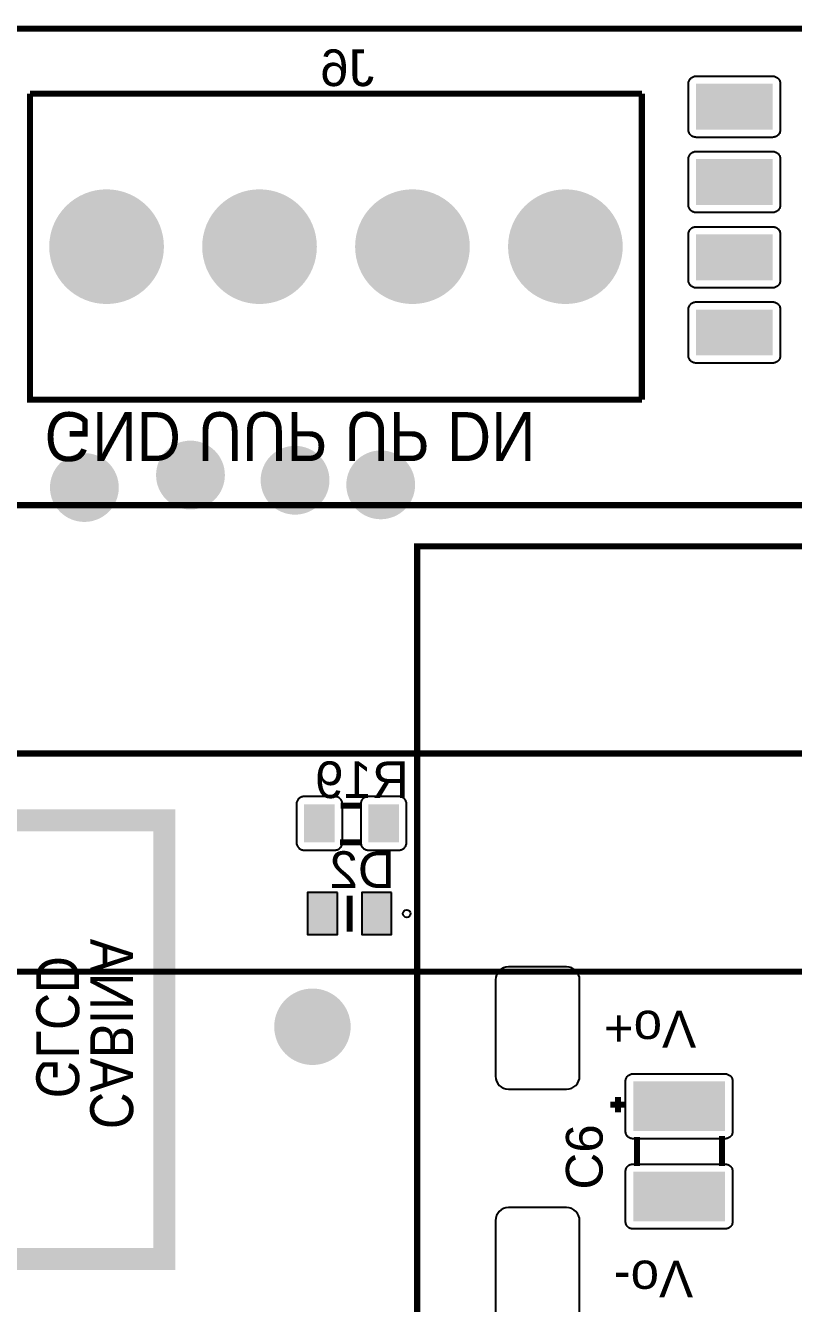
# Model space of a CAD drawing. Header units: inches. Extents: x -2.67 to 2.67, y -1.82 to 1.83.
# Drawn here: x -1.689 to -0.685, y 0.003 to 1.674 of the extents above; entities that cross this region are included whole.
import ezdxf

# ---------------------------------------------------------------- set-up
doc = ezdxf.new("R2010")
doc.units = ezdxf.units.IN
doc.layers.get('0').update_dxf_attribs({"linetype": 'CONTINUOUS'})

# ---------------------------------------------------------------- blocks, each defined once
blk = doc.blocks.new('RPAD')
blk.add_trace([(-0.5, -0.5), (-0.5, 0.5), (0.5, -0.5), (0.5, 0.5)])
blk = doc.blocks.new('EPAD')
at = {"const_width": 0.5}
blk.add_lwpolyline([(-0.25, 0, 1), (0.25, 0, 1)], format="xyb", close=True, dxfattribs=at)

msp = doc.modelspace()

# ---------------------------------------------------------------- linework, layer by layer
for points, const_width in [([(-2.669461, -1.806504), (2.669461, -1.806504), (2.669461, 1.669874), (-2.669461, 1.669874), (-2.669461, -1.806504)], 0.008), ([(-2.669461, -1.806504), (2.669461, -1.806504), (2.669461, 1.669874), (-2.669461, 1.669874), (-2.669461, -1.806504)], 0.008), ([(-2.669461, -1.806504), (2.669461, -1.806504), (2.669461, 1.669874), (-2.669461, 1.669874), (-2.669461, -1.806504)], 0.008), ([(-1.6835, 1.584685), (-1.6835, 1.184685), (-0.8835, 1.184685)], 0.008), ([(-0.8835, 1.584685), (-1.6835, 1.584685)], 0.008), ([(-1.6835, 1.584685), (-1.6835, 1.184685), (-0.8835, 1.184685)], 0.008), ([(-0.8835, 1.584685), (-1.6835, 1.584685)], 0.008), ([(-1.6835, 1.584685), (-1.6835, 1.184685), (-0.8835, 1.184685)], 0.008), ([(-0.8835, 1.584685), (-1.6835, 1.584685)], 0.008), ([(-0.8835, 1.584685), (-0.8835, 1.184685)], 0.008), ([(-0.8835, 1.584685), (-0.8835, 1.184685)], 0.008), ([(-0.8835, 1.584685), (-0.8835, 1.184685)], 0.008), ([(1.345965, 1.046638), (-2.315453, 1.046638)], 0.008), ([(1.345965, 1.046638), (-2.315453, 1.046638)], 0.008), ([(1.345965, 1.046638), (-2.315453, 1.046638)], 0.008), ([(-1.177335, -0.078157), (0.885657, -0.078157), (0.885657, 0.992709), (-1.177335, 0.992709), (-1.177335, -0.078157)], 0.008), ([(-1.177335, -0.078157), (0.885657, -0.078157), (0.885657, 0.992709), (-1.177335, 0.992709), (-1.177335, -0.078157)], 0.008), ([(-1.177335, -0.078157), (0.885657, -0.078157), (0.885657, 0.992709), (-1.177335, 0.992709), (-1.177335, -0.078157)], 0.008), ([(-2.197343, 0.721835), (1.227854, 0.721835)], 0.008), ([(-2.197343, 0.721835), (1.227854, 0.721835)], 0.008), ([(-2.197343, 0.721835), (1.227854, 0.721835)], 0.008), ([(-1.25017, 0.653504), (-1.27717, 0.653504)], 0.008), ([(-1.25017, 0.653504), (-1.27717, 0.653504)], 0.008), ([(-1.25017, 0.653504), (-1.27717, 0.653504)], 0.008), ([(-1.767886, 0.06063), (-1.508043, 0.06063), (-1.508043, 0.634441), (-1.767886, 0.634441), (-1.767886, 0.06063)], 0.029), ([(-1.767886, 0.06063), (-1.508043, 0.06063), (-1.508043, 0.634441), (-1.767886, 0.634441), (-1.767886, 0.06063)], 0.029), ([(-1.767886, 0.06063), (-1.508043, 0.06063), (-1.508043, 0.634441), (-1.767886, 0.634441), (-1.767886, 0.06063)], 0.029), ([(-1.25017, 0.605504), (-1.27817, 0.605504)], 0.008), ([(-1.25017, 0.605504), (-1.27817, 0.605504)], 0.008), ([(-1.25017, 0.605504), (-1.27817, 0.605504)], 0.008), ([(-1.2658, 0.536016), (-1.2658, 0.488772)], 0.007874), ([(-1.2658, 0.536016), (-1.2658, 0.488772)], 0.007874), ([(-1.2658, 0.536016), (-1.2658, 0.488772)], 0.007874), ([(0.912894, 0.397031), (0.91211, 0.405081), (0.909856, 0.412526), (0.901513, 0.425021), (0.889018, 0.433364), (0.881574, 0.435618), (0.873524, 0.436402), (-1.843012, 0.436402)], 0.008), ([(0.912894, 0.397031), (0.91211, 0.405081), (0.909856, 0.412526), (0.901513, 0.425021), (0.889018, 0.433364), (0.881574, 0.435618), (0.873524, 0.436402), (-1.843012, 0.436402)], 0.008), ([(0.912894, 0.397031), (0.91211, 0.405081), (0.909856, 0.412526), (0.901513, 0.425021), (0.889018, 0.433364), (0.881574, 0.435618), (0.873524, 0.436402), (-1.843012, 0.436402)], 0.008), ([(-0.914815, 0.252425), (-0.914815, 0.272425)], 0.008), ([(-0.914815, 0.252425), (-0.914815, 0.272425)], 0.008), ([(-0.914815, 0.252425), (-0.914815, 0.272425)], 0.008), ([(-0.904815, 0.262425), (-0.924815, 0.262425)], 0.008), ([(-0.904815, 0.262425), (-0.924815, 0.262425)], 0.008), ([(-0.904815, 0.262425), (-0.924815, 0.262425)], 0.008), ([(-0.889815, 0.182425), (-0.889815, 0.220425)], 0.008), ([(-0.889815, 0.182425), (-0.889815, 0.220425)], 0.008), ([(-0.889815, 0.182425), (-0.889815, 0.220425)], 0.008), ([(-0.778815, 0.182425), (-0.778815, 0.221425)], 0.008), ([(-0.778815, 0.182425), (-0.778815, 0.221425)], 0.008), ([(-0.778815, 0.182425), (-0.778815, 0.221425)], 0.008)]:
    msp.add_lwpolyline(points, dxfattribs=dict(const_width=const_width))
for points in [[(-0.7025, 1.597685), (-0.7025, 1.537685), (-0.702551, 1.536646), (-0.702699, 1.535641), (-0.702941, 1.534674), (-0.703272, 1.53375), (-0.703687, 1.532873), (-0.704181, 1.532049), (-0.704751, 1.531281), (-0.705391, 1.530576), (-0.706097, 1.529935), (-0.706865, 1.529366), (-0.707689, 1.528872), (-0.708565, 1.528457), (-0.709489, 1.528126), (-0.710456, 1.527884), (-0.711461, 1.527735), (-0.7125, 1.527685), (-0.8125, 1.527685), (-0.81354, 1.527735), (-0.814545, 1.527884), (-0.815512, 1.528126), (-0.816436, 1.528457), (-0.817312, 1.528872), (-0.818136, 1.529366), (-0.818904, 1.529935), (-0.81961, 1.530576), (-0.82025, 1.531281), (-0.820819, 1.532049), (-0.821314, 1.532873), (-0.821729, 1.53375), (-0.822059, 1.534674), (-0.822302, 1.535641), (-0.82245, 1.536646), (-0.8225, 1.537685), (-0.8225, 1.597685), (-0.82245, 1.598724), (-0.822302, 1.59973), (-0.822059, 1.600696), (-0.821729, 1.60162), (-0.821314, 1.602497), (-0.820819, 1.603321), (-0.82025, 1.604089), (-0.81961, 1.604794), (-0.818904, 1.605435), (-0.818136, 1.606004), (-0.817312, 1.606498), (-0.816436, 1.606913), (-0.815512, 1.607244), (-0.814545, 1.607486), (-0.81354, 1.607635), (-0.8125, 1.607685), (-0.7125, 1.607685), (-0.711461, 1.607635), (-0.710456, 1.607486), (-0.709489, 1.607244), (-0.708565, 1.606913), (-0.707689, 1.606498), (-0.706865, 1.606004), (-0.706097, 1.605435), (-0.705391, 1.604794), (-0.704751, 1.604089), (-0.704181, 1.603321), (-0.703687, 1.602497), (-0.703272, 1.60162), (-0.702941, 1.600696), (-0.702699, 1.59973), (-0.702551, 1.598724), (-0.7025, 1.597685)], [(-0.7025, 1.49926), (-0.7025, 1.43926), (-0.702551, 1.43822), (-0.702699, 1.437215), (-0.702941, 1.436248), (-0.703272, 1.435324), (-0.703687, 1.434448), (-0.704181, 1.433624), (-0.704751, 1.432856), (-0.705391, 1.43215), (-0.706097, 1.43151), (-0.706865, 1.430941), (-0.707689, 1.430446), (-0.708565, 1.430031), (-0.709489, 1.429701), (-0.710456, 1.429459), (-0.711461, 1.42931), (-0.7125, 1.42926), (-0.8125, 1.42926), (-0.81354, 1.42931), (-0.814545, 1.429459), (-0.815512, 1.429701), (-0.816436, 1.430031), (-0.817312, 1.430446), (-0.818136, 1.430941), (-0.818904, 1.43151), (-0.81961, 1.43215), (-0.82025, 1.432856), (-0.820819, 1.433624), (-0.821314, 1.434448), (-0.821729, 1.435324), (-0.822059, 1.436248), (-0.822302, 1.437215), (-0.82245, 1.43822), (-0.8225, 1.43926), (-0.8225, 1.49926), (-0.82245, 1.500299), (-0.822302, 1.501304), (-0.822059, 1.502271), (-0.821729, 1.503195), (-0.821314, 1.504072), (-0.820819, 1.504896), (-0.82025, 1.505663), (-0.81961, 1.506369), (-0.818904, 1.507009), (-0.818136, 1.507579), (-0.817312, 1.508073), (-0.816436, 1.508488), (-0.815512, 1.508819), (-0.814545, 1.509061), (-0.81354, 1.509209), (-0.8125, 1.50926), (-0.7125, 1.50926), (-0.711461, 1.509209), (-0.710456, 1.509061), (-0.709489, 1.508819), (-0.708565, 1.508488), (-0.707689, 1.508073), (-0.706865, 1.507579), (-0.706097, 1.507009), (-0.705391, 1.506369), (-0.704751, 1.505663), (-0.704181, 1.504896), (-0.703687, 1.504072), (-0.703272, 1.503195), (-0.702941, 1.502271), (-0.702699, 1.501304), (-0.702551, 1.500299), (-0.7025, 1.49926)], [(-0.7025, 1.400835), (-0.7025, 1.340835), (-0.702551, 1.339795), (-0.702699, 1.33879), (-0.702941, 1.337823), (-0.703272, 1.336899), (-0.703687, 1.336023), (-0.704181, 1.335199), (-0.704751, 1.334431), (-0.705391, 1.333725), (-0.706097, 1.333085), (-0.706865, 1.332516), (-0.707689, 1.332021), (-0.708565, 1.331606), (-0.709489, 1.331276), (-0.710456, 1.331033), (-0.711461, 1.330885), (-0.7125, 1.330835), (-0.8125, 1.330835), (-0.81354, 1.330885), (-0.814545, 1.331033), (-0.815512, 1.331276), (-0.816436, 1.331606), (-0.817312, 1.332021), (-0.818136, 1.332516), (-0.818904, 1.333085), (-0.81961, 1.333725), (-0.82025, 1.334431), (-0.820819, 1.335199), (-0.821314, 1.336023), (-0.821729, 1.336899), (-0.822059, 1.337823), (-0.822302, 1.33879), (-0.82245, 1.339795), (-0.8225, 1.340835), (-0.8225, 1.400835), (-0.82245, 1.401874), (-0.822302, 1.402879), (-0.822059, 1.403846), (-0.821729, 1.40477), (-0.821314, 1.405646), (-0.820819, 1.40647), (-0.82025, 1.407238), (-0.81961, 1.407944), (-0.818904, 1.408584), (-0.818136, 1.409154), (-0.817312, 1.409648), (-0.816436, 1.410063), (-0.815512, 1.410394), (-0.814545, 1.410636), (-0.81354, 1.410784), (-0.8125, 1.410835), (-0.7125, 1.410835), (-0.711461, 1.410784), (-0.710456, 1.410636), (-0.709489, 1.410394), (-0.708565, 1.410063), (-0.707689, 1.409648), (-0.706865, 1.409154), (-0.706097, 1.408584), (-0.705391, 1.407944), (-0.704751, 1.407238), (-0.704181, 1.40647), (-0.703687, 1.405646), (-0.703272, 1.40477), (-0.702941, 1.403846), (-0.702699, 1.402879), (-0.702551, 1.401874), (-0.7025, 1.400835)], [(-0.7025, 1.302409), (-0.7025, 1.242409), (-0.702551, 1.24137), (-0.702699, 1.240365), (-0.702941, 1.239398), (-0.703272, 1.238474), (-0.703687, 1.237598), (-0.704181, 1.236774), (-0.704751, 1.236006), (-0.705391, 1.2353), (-0.706097, 1.23466), (-0.706865, 1.234091), (-0.707689, 1.233596), (-0.708565, 1.233181), (-0.709489, 1.23285), (-0.710456, 1.232608), (-0.711461, 1.23246), (-0.7125, 1.232409), (-0.8125, 1.232409), (-0.81354, 1.23246), (-0.814545, 1.232608), (-0.815512, 1.23285), (-0.816436, 1.233181), (-0.817312, 1.233596), (-0.818136, 1.234091), (-0.818904, 1.23466), (-0.81961, 1.2353), (-0.82025, 1.236006), (-0.820819, 1.236774), (-0.821314, 1.237598), (-0.821729, 1.238474), (-0.822059, 1.239398), (-0.822302, 1.240365), (-0.82245, 1.24137), (-0.8225, 1.242409), (-0.8225, 1.302409), (-0.82245, 1.303449), (-0.822302, 1.304454), (-0.822059, 1.305421), (-0.821729, 1.306345), (-0.821314, 1.307221), (-0.820819, 1.308045), (-0.82025, 1.308813), (-0.81961, 1.309519), (-0.818904, 1.310159), (-0.818136, 1.310728), (-0.817312, 1.311223), (-0.816436, 1.311638), (-0.815512, 1.311969), (-0.814545, 1.312211), (-0.81354, 1.312359), (-0.8125, 1.312409), (-0.7125, 1.312409), (-0.711461, 1.312359), (-0.710456, 1.312211), (-0.709489, 1.311969), (-0.708565, 1.311638), (-0.707689, 1.311223), (-0.706865, 1.310728), (-0.706097, 1.310159), (-0.705391, 1.309519), (-0.704751, 1.308813), (-0.704181, 1.308045), (-0.703687, 1.307221), (-0.703272, 1.306345), (-0.702941, 1.305421), (-0.702699, 1.304454), (-0.702551, 1.303449), (-0.7025, 1.302409)], [(-1.28517, 0.665504), (-1.32517, 0.665504), (-1.326209, 0.665454), (-1.327214, 0.665305), (-1.328181, 0.665063), (-1.329105, 0.664732), (-1.329981, 0.664318), (-1.330806, 0.663823), (-1.331573, 0.663254), (-1.332279, 0.662613), (-1.332919, 0.661907), (-1.333489, 0.66114), (-1.333983, 0.660316), (-1.334398, 0.659439), (-1.334729, 0.658515), (-1.334971, 0.657548), (-1.335119, 0.656543), (-1.33517, 0.655504), (-1.33517, 0.605504), (-1.335119, 0.604465), (-1.334971, 0.603459), (-1.334729, 0.602493), (-1.334398, 0.601569), (-1.333983, 0.600692), (-1.333489, 0.599868), (-1.332919, 0.599101), (-1.332279, 0.598394), (-1.331573, 0.597754), (-1.330806, 0.597185), (-1.329981, 0.59669), (-1.329105, 0.596276), (-1.328181, 0.595945), (-1.327214, 0.595703), (-1.326209, 0.595554), (-1.32517, 0.595504), (-1.28517, 0.595504), (-1.28413, 0.595554), (-1.283125, 0.595703), (-1.282158, 0.595945), (-1.281234, 0.596276), (-1.280358, 0.59669), (-1.279534, 0.597185), (-1.278766, 0.597754), (-1.27806, 0.598394), (-1.27742, 0.599101), (-1.276851, 0.599868), (-1.276356, 0.600692), (-1.275941, 0.601569), (-1.275611, 0.602493), (-1.275369, 0.603459), (-1.27522, 0.604465), (-1.27517, 0.605504), (-1.27517, 0.655504), (-1.27522, 0.656543), (-1.275369, 0.657548), (-1.275611, 0.658515), (-1.275941, 0.659439), (-1.276356, 0.660316), (-1.276851, 0.66114), (-1.27742, 0.661907), (-1.27806, 0.662613), (-1.278766, 0.663254), (-1.279534, 0.663823), (-1.280358, 0.664318), (-1.281234, 0.664732), (-1.282158, 0.665063), (-1.283125, 0.665305), (-1.28413, 0.665454), (-1.28517, 0.665504)], [(-1.20117, 0.665504), (-1.24117, 0.665504), (-1.242209, 0.665454), (-1.243214, 0.665305), (-1.244181, 0.665063), (-1.245105, 0.664732), (-1.245981, 0.664318), (-1.246806, 0.663823), (-1.247573, 0.663254), (-1.248279, 0.662613), (-1.248919, 0.661907), (-1.249489, 0.66114), (-1.249983, 0.660316), (-1.250398, 0.659439), (-1.250729, 0.658515), (-1.250971, 0.657548), (-1.251119, 0.656543), (-1.25117, 0.655504), (-1.25117, 0.605504), (-1.251119, 0.604465), (-1.250971, 0.603459), (-1.250729, 0.602493), (-1.250398, 0.601569), (-1.249983, 0.600692), (-1.249489, 0.599868), (-1.248919, 0.599101), (-1.248279, 0.598394), (-1.247573, 0.597754), (-1.246806, 0.597185), (-1.245981, 0.59669), (-1.245105, 0.596276), (-1.244181, 0.595945), (-1.243214, 0.595703), (-1.242209, 0.595554), (-1.24117, 0.595504), (-1.20117, 0.595504), (-1.20013, 0.595554), (-1.199125, 0.595703), (-1.198158, 0.595945), (-1.197234, 0.596276), (-1.196358, 0.59669), (-1.195534, 0.597185), (-1.194766, 0.597754), (-1.19406, 0.598394), (-1.19342, 0.599101), (-1.192851, 0.599868), (-1.192356, 0.600692), (-1.191941, 0.601569), (-1.191611, 0.602493), (-1.191369, 0.603459), (-1.19122, 0.604465), (-1.19117, 0.605504), (-1.19117, 0.655504), (-1.19122, 0.656543), (-1.191369, 0.657548), (-1.191611, 0.658515), (-1.191941, 0.659439), (-1.192356, 0.660316), (-1.192851, 0.66114), (-1.19342, 0.661907), (-1.19406, 0.662613), (-1.194766, 0.663254), (-1.195534, 0.663823), (-1.196358, 0.664318), (-1.197234, 0.664732), (-1.198158, 0.665063), (-1.199125, 0.665305), (-1.20013, 0.665454), (-1.20117, 0.665504)], [(-1.281733, 0.539894), (-1.320733, 0.539894), (-1.320733, 0.484894), (-1.281733, 0.484894), (-1.281733, 0.539894)], [(-1.210867, 0.539894), (-1.249867, 0.539894), (-1.249867, 0.484894), (-1.210867, 0.484894), (-1.210867, 0.539894)], [(-1.057854, 0.282787), (-0.981854, 0.282787), (-0.978378, 0.283126), (-0.975164, 0.284099), (-0.972273, 0.285645), (-0.969769, 0.287702), (-0.967712, 0.290206), (-0.966166, 0.293097), (-0.965193, 0.296311), (-0.964854, 0.299787), (-0.964854, 0.425787), (-0.965193, 0.429263), (-0.966166, 0.432478), (-0.967712, 0.435369), (-0.969769, 0.437873), (-0.972273, 0.43993), (-0.975164, 0.441476), (-0.978378, 0.442449), (-0.981854, 0.442787), (-1.057854, 0.442787), (-1.06133, 0.442449), (-1.064544, 0.441476), (-1.067435, 0.43993), (-1.06994, 0.437873), (-1.071997, 0.435369), (-1.073543, 0.432478), (-1.074516, 0.429263), (-1.074854, 0.425787), (-1.074854, 0.299787), (-1.074516, 0.296311), (-1.073543, 0.293097), (-1.071997, 0.290206), (-1.06994, 0.287702), (-1.067435, 0.285645), (-1.064544, 0.284099), (-1.06133, 0.283126), (-1.057854, 0.282787)], [(-0.904815, 0.227925), (-0.904815, 0.292925), (-0.904765, 0.293965), (-0.904616, 0.29497), (-0.904374, 0.295937), (-0.904043, 0.296861), (-0.903629, 0.297737), (-0.903134, 0.298561), (-0.902565, 0.299329), (-0.901924, 0.300035), (-0.901218, 0.300675), (-0.900451, 0.301244), (-0.899627, 0.301739), (-0.89875, 0.302154), (-0.897826, 0.302484), (-0.896859, 0.302726), (-0.895854, 0.302875), (-0.894815, 0.302925), (-0.774815, 0.302925), (-0.773776, 0.302875), (-0.77277, 0.302726), (-0.771804, 0.302484), (-0.77088, 0.302154), (-0.770003, 0.301739), (-0.769179, 0.301244), (-0.768412, 0.300675), (-0.767706, 0.300035), (-0.767065, 0.299329), (-0.766496, 0.298561), (-0.766001, 0.297737), (-0.765587, 0.296861), (-0.765256, 0.295937), (-0.765014, 0.29497), (-0.764865, 0.293965), (-0.764815, 0.292925), (-0.764815, 0.227925), (-0.764865, 0.226886), (-0.765014, 0.225881), (-0.765256, 0.224914), (-0.765587, 0.22399), (-0.766001, 0.223113), (-0.766496, 0.222289), (-0.767065, 0.221522), (-0.767706, 0.220816), (-0.768412, 0.220176), (-0.769179, 0.219606), (-0.770003, 0.219112), (-0.77088, 0.218697), (-0.771804, 0.218366), (-0.77277, 0.218124), (-0.773776, 0.217976), (-0.774815, 0.217925), (-0.894815, 0.217925), (-0.895854, 0.217976), (-0.896859, 0.218124), (-0.897826, 0.218366), (-0.89875, 0.218697), (-0.899627, 0.219112), (-0.900451, 0.219606), (-0.901218, 0.220176), (-0.901924, 0.220816), (-0.902565, 0.221522), (-0.903134, 0.222289), (-0.903629, 0.223113), (-0.904043, 0.22399), (-0.904374, 0.224914), (-0.904616, 0.225881), (-0.904765, 0.226886), (-0.904815, 0.227925)], [(-0.904815, 0.109925), (-0.904815, 0.174925), (-0.904765, 0.175965), (-0.904616, 0.17697), (-0.904374, 0.177937), (-0.904043, 0.178861), (-0.903629, 0.179737), (-0.903134, 0.180561), (-0.902565, 0.181329), (-0.901924, 0.182035), (-0.901218, 0.182675), (-0.900451, 0.183244), (-0.899627, 0.183739), (-0.89875, 0.184154), (-0.897826, 0.184484), (-0.896859, 0.184726), (-0.895854, 0.184875), (-0.894815, 0.184925), (-0.774815, 0.184925), (-0.773776, 0.184875), (-0.77277, 0.184726), (-0.771804, 0.184484), (-0.77088, 0.184154), (-0.770003, 0.183739), (-0.769179, 0.183244), (-0.768412, 0.182675), (-0.767706, 0.182035), (-0.767065, 0.181329), (-0.766496, 0.180561), (-0.766001, 0.179737), (-0.765587, 0.178861), (-0.765256, 0.177937), (-0.765014, 0.17697), (-0.764865, 0.175965), (-0.764815, 0.174925), (-0.764815, 0.109925), (-0.764865, 0.108886), (-0.765014, 0.107881), (-0.765256, 0.106914), (-0.765587, 0.10599), (-0.766001, 0.105113), (-0.766496, 0.104289), (-0.767065, 0.103522), (-0.767706, 0.102816), (-0.768412, 0.102176), (-0.769179, 0.101606), (-0.770003, 0.101112), (-0.77088, 0.100697), (-0.771804, 0.100366), (-0.77277, 0.100124), (-0.773776, 0.099976), (-0.774815, 0.099925), (-0.894815, 0.099925), (-0.895854, 0.099976), (-0.896859, 0.100124), (-0.897826, 0.100366), (-0.89875, 0.100697), (-0.899627, 0.101112), (-0.900451, 0.101606), (-0.901218, 0.102176), (-0.901924, 0.102816), (-0.902565, 0.103522), (-0.903134, 0.104289), (-0.903629, 0.105113), (-0.904043, 0.10599), (-0.904374, 0.106914), (-0.904616, 0.107881), (-0.904765, 0.108886), (-0.904815, 0.109925)]]:
    msp.add_lwpolyline(points, close=True)
msp.add_lwpolyline([(-0.964854, -0.015173), (-0.964854, 0.110827), (-0.965193, 0.114303), (-0.966166, 0.117517), (-0.967712, 0.120408), (-0.969769, 0.122913), (-0.972273, 0.124969), (-0.975164, 0.126515), (-0.978378, 0.127489), (-0.981854, 0.127827), (-1.057854, 0.127827), (-1.06133, 0.127489), (-1.064544, 0.126515), (-1.067435, 0.124969), (-1.06994, 0.122913), (-1.071997, 0.120408), (-1.073543, 0.117517), (-1.074516, 0.114303), (-1.074854, 0.110827), (-1.074854, -0.015173)])
msp.add_circle((-1.190996, 0.512394), 0.004921)
msp.add_circle((-1.190996, 0.512394), 0.004921)
msp.add_circle((-1.190996, 0.512394), 0.004921)

# ---------------------------------------------------------------- block references
for p, xscale, yscale, rotation in [((-0.7625, 1.567685), 0.06, 0.1, -90), ((-0.7625, 1.46926), 0.06, 0.1, -90), ((-0.7625, 1.370835), 0.06, 0.1, -90), ((-0.7625, 1.272409), 0.06, 0.1, -90), ((-0.834815, 0.260425), 0.065, 0.12, 90), ((-0.834815, 0.142425), 0.065, 0.12, 90)]:
    msp.add_blockref('RPAD', p, dxfattribs=dict(xscale=xscale, yscale=yscale, rotation=rotation))
for name, p, xscale, yscale in [('EPAD', (-1.5835, 1.384685), 0.15, 0.15), ('EPAD', (-1.3835, 1.384685), 0.15, 0.15), ('EPAD', (-1.1835, 1.384685), 0.15, 0.15), ('EPAD', (-0.9835, 1.384685), 0.15, 0.15), ('EPAD', (-1.473778, 1.085962), 0.09, 0.09), ('EPAD', (-1.337019, 1.079203), 0.09, 0.09), ('EPAD', (-1.6125, 1.069685), 0.09, 0.09), ('EPAD', (-1.224991, 1.073176), 0.09, 0.09), ('RPAD', (-1.30517, 0.630504), 0.04, 0.05), ('RPAD', (-1.22117, 0.630504), 0.04, 0.05), ('RPAD', (-1.301233, 0.512394), 0.039, 0.055), ('RPAD', (-1.230367, 0.512394), 0.039, 0.055), ('EPAD', (-1.314277, 0.364434), 0.1, 0.1)]:
    msp.add_blockref(name, p, dxfattribs=dict(xscale=xscale, yscale=yscale))

# ---------------------------------------------------------------- texts
at = {"text_generation_flag": 2, "width": 1.041667}
for s, p in [('J6', (-1.2335, 1.594685)), ('J6', (-1.2335, 1.594685)), ('J6', (-1.2335, 1.594685)), ('R19', (-1.18817, 0.663504)), ('R19', (-1.18817, 0.663504)), ('R19', (-1.18817, 0.663504)), ('D2', (-1.206449, 0.545953)), ('D2', (-1.206449, 0.545953)), ('D2', (-1.206449, 0.545953))]:
    msp.add_text(s, height=0.048, dxfattribs=at).set_placement(p)
at = {"text_generation_flag": 2}
for s, height, rotation, width, p in [('GND UUP UP DN', 0.064, 180, 0.9375, (-1.664571, 1.168276)), ('GND UUP UP DN', 0.064, 180, 0.9375, (-1.664571, 1.168276)), ('GND UUP UP DN', 0.064, 180, 0.9375, (-1.664571, 1.168276)), ('CABINA', 0.056, -90, 0.892857, (-1.604837, 0.230568)), ('CABINA', 0.056, -90, 0.892857, (-1.604837, 0.230568)), ('CABINA', 0.056, -90, 0.892857, (-1.604837, 0.230568)), ('GLCD', 0.056, -90, 0.892857, (-1.675374, 0.270913)), ('GLCD', 0.056, -90, 0.892857, (-1.675374, 0.270913)), ('GLCD', 0.056, -90, 0.892857, (-1.675374, 0.270913))]:
    msp.add_text(s, height=height, rotation=rotation, dxfattribs=dict(at, width=width)).set_placement(p)
at = {"width": 1.041667}
for s, rotation, p in [('Vo+', 180, (-0.812476, 0.385299)), ('Vo+', 180, (-0.812476, 0.385299)), ('Vo+', 180, (-0.812476, 0.385299)), ('C6', 90, (-0.934815, 0.151425)), ('C6', 90, (-0.934815, 0.151425)), ('C6', 90, (-0.934815, 0.151425)), ('Vo-', 180, (-0.816413, 0.058528)), ('Vo-', 180, (-0.816413, 0.058528)), ('Vo-', 180, (-0.816413, 0.058528))]:
    msp.add_text(s, height=0.048, rotation=rotation, dxfattribs=at).set_placement(p)

doc.saveas('drawing.dxf')
